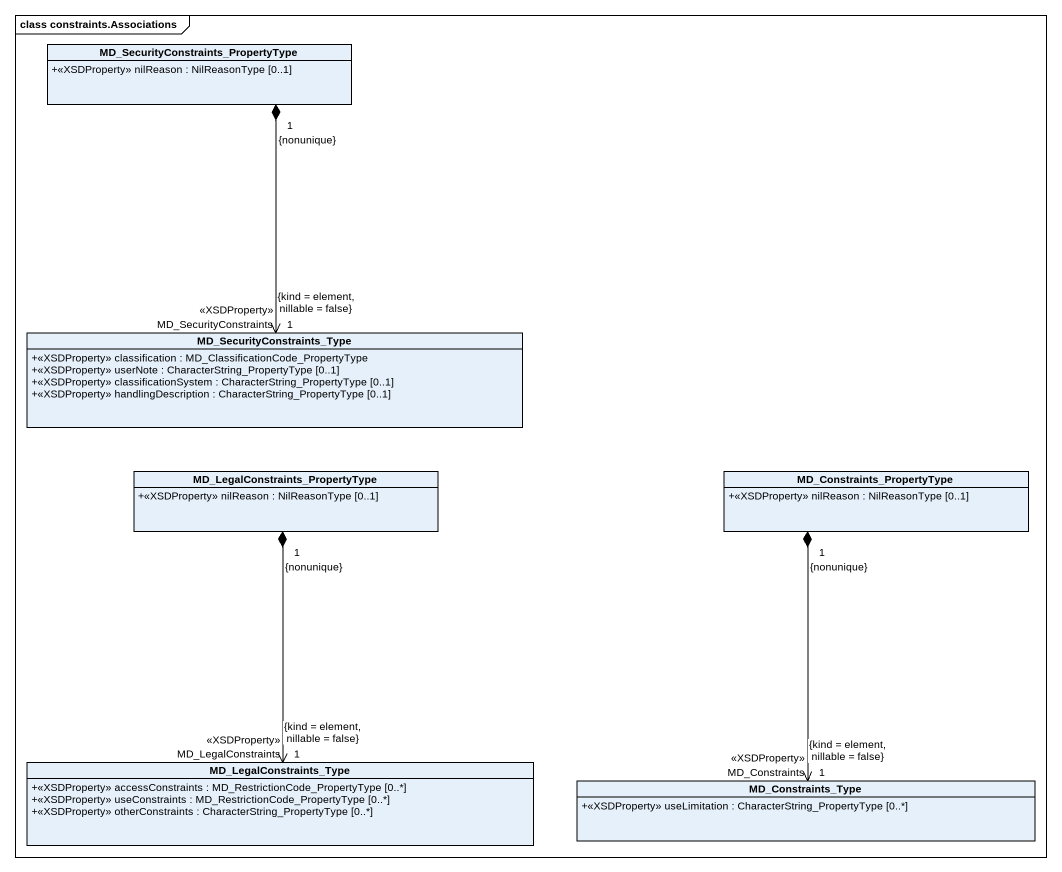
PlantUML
@startuml
mainframe class constraints.Associations
hide circle
hide empty members
skinparam classAttributeIconSize 0
class "MD_SecurityConstraints_PropertyType" as MD_SecurityConstraints {
  +<<XSDProperty>> nilReason : NilReasonType [0..1]
}
class MD_SecurityConstraints_Type {
  +<<XSDProperty>> classification : MD_ClassificationCode_PropertyType
  +<<XSDProperty>> userNote : CharacterString_PropertyType [0..1]
  +<<XSDProperty>> classificationSystem : CharacterString_PropertyType [0..1]
  +<<XSDProperty>> handlingDescription : CharacterString_PropertyType [0..1]
}
class "MD_LegalConstraints_PropertyType" as MD_LegalConstraints {
  +<<XSDProperty>> nilReason : NilReasonType [0..1]
}
class MD_Constraints_PropertyType {
  +<<XSDProperty>> nilReason : NilReasonType [0..1]
}
class MD_LegalConstraints_Type {
  +<<XSDProperty>> accessConstraints : MD_RestrictionCode_PropertyType [0..*]
  +<<XSDProperty>> useConstraints : MD_RestrictionCode_PropertyType [0..*]
  +<<XSDProperty>> otherConstraints : CharacterString_PropertyType [0..*]
}
class MD_Constraints_Type {
  +<<XSDProperty>> useLimitation : CharacterString_PropertyType [0..*]
}
MD_SecurityConstraints "1\n{nonunique}" *--> "MD_SecurityConstraints\n<<XSDProperty>>\n1\n{kind = element, nillable = false}" MD_SecurityConstraints_Type
MD_LegalConstraints "1\n{nonunique}" *--> "MD_LegalConstraints\n<<XSDProperty>>\n1\n{kind = element, nillable = false}" MD_LegalConstraints_Type
MD_Constraints_PropertyType "1\n{nonunique}" *--> "MD_Constraints\n<<XSDProperty>>\n1\n{kind = element, nillable = false}" MD_Constraints_Type
@enduml
